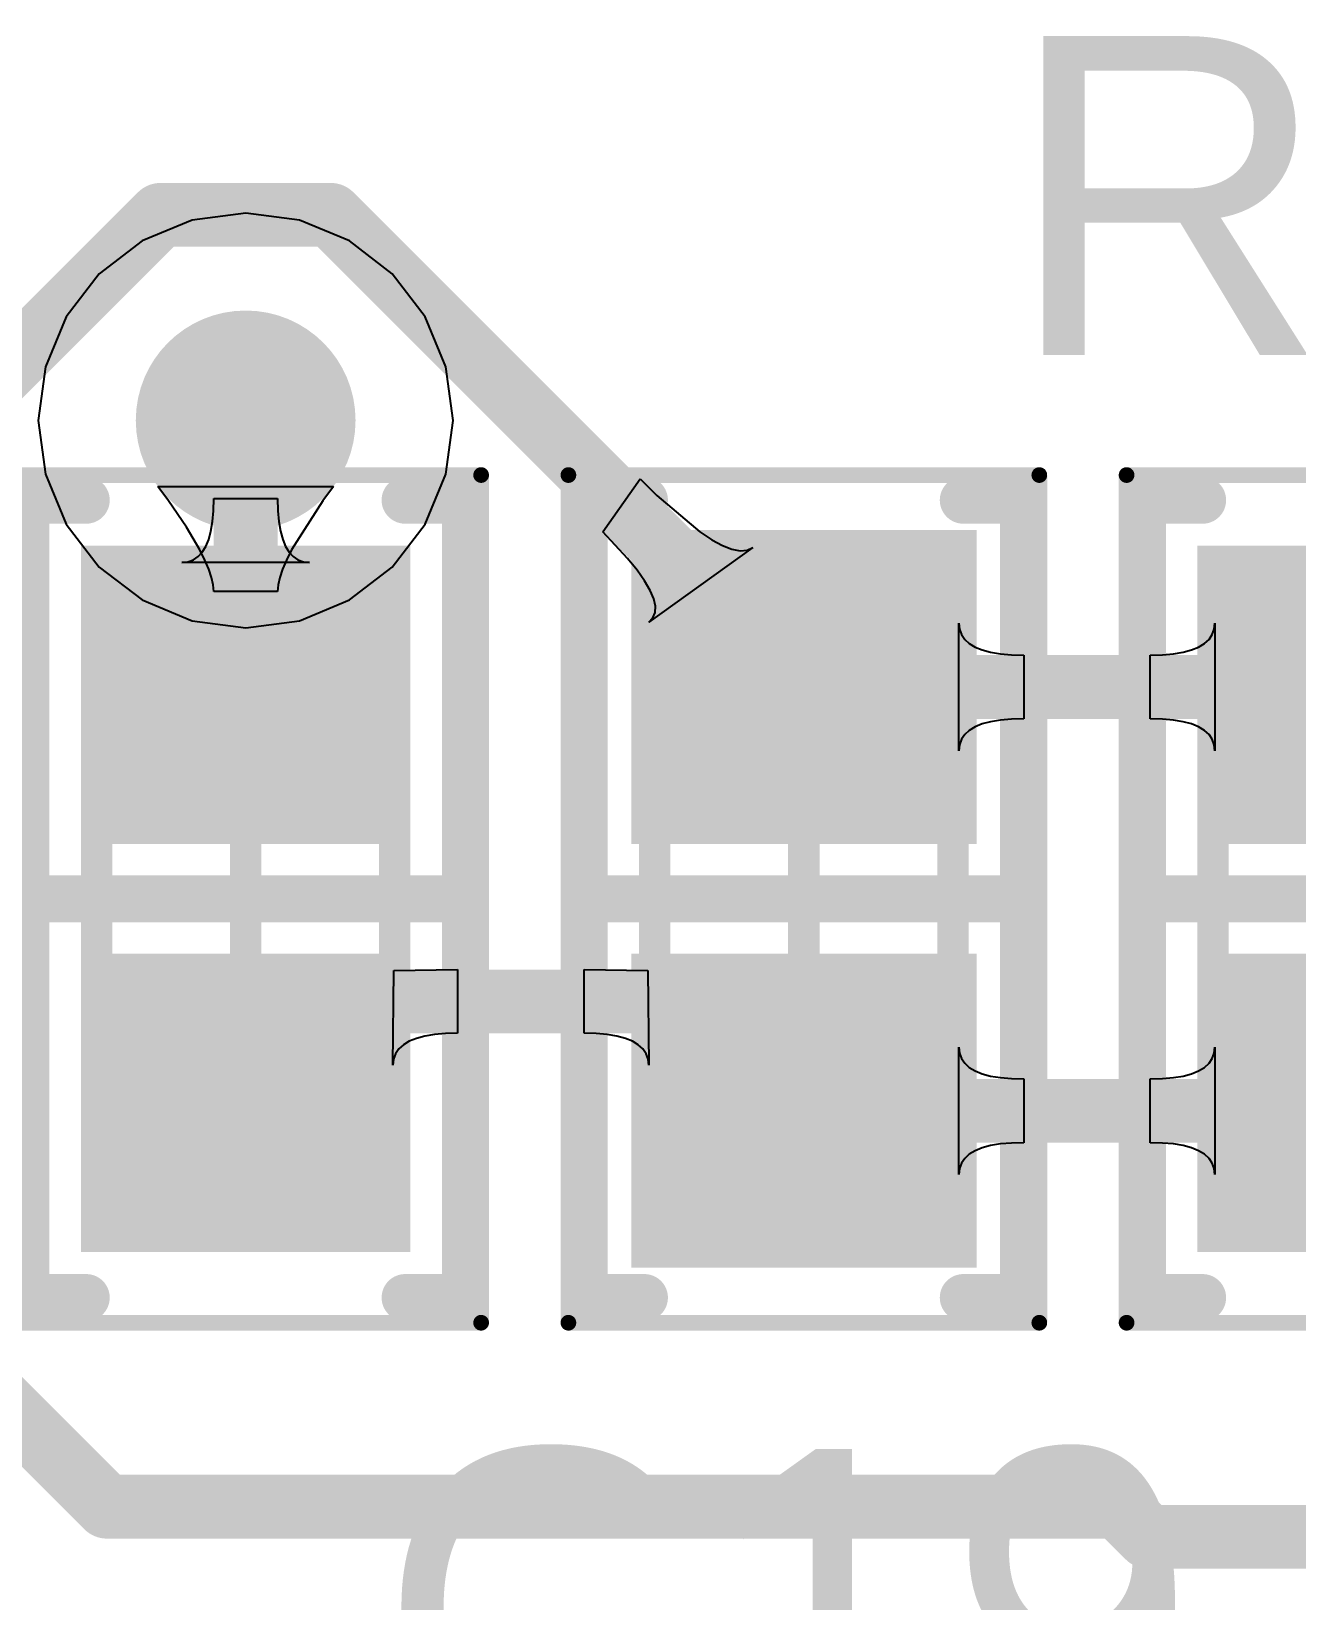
# Model space of a CAD drawing. Header units: inches. Extents: x -0.01 to 3.94, y -0.06 to 4.68.
# Drawn here: x 1.4131 to 1.5718, y 3.082 to 3.2788 of the extents above; entities that cross this region are included whole.
import ezdxf

# ---------------------------------------------------------------- set-up
doc = ezdxf.new("R2010")
doc.units = ezdxf.units.IN
doc.header["$MEASUREMENT"] = 0
for name, color, linetype in [('Bottom Layer', 5, 'Continuous'), ('Int1 -GND)', 16, 'Continuous'), ('Int2 -PWR)', 76, 'Continuous'), ('Top 3D Body', 56, 'Continuous'), ('Top Courtyard', 56, 'Continuous'), ('Top Layer', 1, 'Continuous'), ('Top Overlay', 2, 'Continuous'), ('Top Paste', 8, 'Continuous'), ('Top Solder', 216, 'Continuous'), ('Via Holes', 16, 'Continuous')]:
    doc.layers.add(name, color=color, linetype=linetype)
doc.styles.add('Arial', font='', dxfattribs={"height": 0.2})
doc.styles.get('Arial').set_extended_font_data('Arial')

# ---------------------------------------------------------------- blocks, each defined once
blk = doc.blocks.new('RES_0603_1608_517')
at = {"layer": 'Top Layer'}
for points in [[(-0.0423222, -0.0187007), (-0.0423222, 0.0187009), (-0.0088576, 0.0187009), (-0.0088576, -0.0187007)], [(0.0088578, -0.0187007), (0.0088578, 0.0187009), (0.0423224, 0.0187009), (0.0423224, -0.0187007)]]:
    blk.add_hatch(color=1, dxfattribs=at).paths.add_polyline_path(points)
at = {"layer": 'Top Paste'}
for points in [[(-0.0423222, -0.0187007), (-0.0423222, 0.0187009), (-0.0088576, 0.0187009), (-0.0088576, -0.0187007)], [(0.0088578, -0.0187007), (0.0088578, 0.0187009), (0.0423224, 0.0187009), (0.0423224, -0.0187007)]]:
    blk.add_hatch(color=8, dxfattribs=at).paths.add_polyline_path(points)
at = {"layer": 'Top Solder'}
for points in [[(-0.0442907, -0.0206692), (-0.0442907, 0.0206694), (-0.0068891, 0.0206694), (-0.0068891, -0.0206692)], [(0.0068893, -0.0206692), (0.0068893, 0.0206694), (0.0442909, 0.0206694), (0.0442909, -0.0206692)]]:
    blk.add_hatch(color=216, dxfattribs=at).paths.add_polyline_path(points)
at = {"layer": 'Top 3D Body'}
for points in [[(-0.0344479, 0.0187001, 0.003937, 0.003937, 0), (0.0344481, 0.0187001, 0.003937, 0.003937, 0)], [(-0.0344479, 0.0187001, 0.003937, 0.003937, 0), (-0.0344479, -0.0186999, 0.003937, 0.003937, 0)], [(0.0344481, 0.0187001, 0.003937, 0.003937, 0), (0.0344481, -0.0186999, 0.003937, 0.003937, 0)], [(-0.0344479, -0.0186999, 0.003937, 0.003937, 0), (0.0344481, -0.0186999, 0.003937, 0.003937, 0)]]:
    blk.add_lwpolyline(points, format="xyseb", dxfattribs=at)
for points in [[(-0.0354321, 0.0187001, 0.0019685, 0.0019685, 1), (-0.0334637, 0.0187001, 0.0019685, 0.0019685, 1)], [(-0.0354321, 0.0187001, 0.0019685, 0.0019685, 1), (-0.0334637, 0.0187001, 0.0019685, 0.0019685, 1)], [(0.0334639, 0.0187001, 0.0019685, 0.0019685, 1), (0.0354323, 0.0187001, 0.0019685, 0.0019685, 1)], [(0.0334639, 0.0187001, 0.0019685, 0.0019685, 1), (0.0354323, 0.0187001, 0.0019685, 0.0019685, 1)], [(-0.0354321, -0.0186999, 0.0019685, 0.0019685, 1), (-0.0334637, -0.0186999, 0.0019685, 0.0019685, 1)], [(-0.0354321, -0.0186999, 0.0019685, 0.0019685, 1), (-0.0334637, -0.0186999, 0.0019685, 0.0019685, 1)], [(0.0334639, -0.0186999, 0.0019685, 0.0019685, 1), (0.0354323, -0.0186999, 0.0019685, 0.0019685, 1)], [(0.0334639, -0.0186999, 0.0019685, 0.0019685, 1), (0.0354323, -0.0186999, 0.0019685, 0.0019685, 1)]]:
    blk.add_lwpolyline(points, format="xyseb", close=True, dxfattribs=at)
at = {"layer": 'Top Courtyard'}
for points in [[(-0.0531499, 0.0295281, 0.0019685, 0.0019685, 0), (0.0531501, 0.0295281, 0.0019685, 0.0019685, 0)], [(-0.0531499, 0.0295281, 0.0019685, 0.0019685, 0), (-0.0531499, -0.0295279, 0.0019685, 0.0019685, 0)], [(0.0531501, 0.0295281, 0.0019685, 0.0019685, 0), (0.0531501, -0.0295279, 0.0019685, 0.0019685, 0)], [(1e-07, 0.0187001, 0.003937, 0.003937, 0), (1e-07, -0.0186999, 0.003937, 0.003937, 0)], [(-0.0186999, 1e-07, 0.003937, 0.003937, 0), (0.0187001, 1e-07, 0.003937, 0.003937, 0)], [(-0.0531499, -0.0295279, 0.0019685, 0.0019685, 0), (0.0531501, -0.0295279, 0.0019685, 0.0019685, 0)]]:
    blk.add_lwpolyline(points, format="xyseb", dxfattribs=at)
for points in [[(-0.053642, 0.0295281, 0.0009842, 0.0009842, 1), (-0.0526578, 0.0295281, 0.0009842, 0.0009842, 1)], [(-0.053642, 0.0295281, 0.0009842, 0.0009842, 1), (-0.0526578, 0.0295281, 0.0009842, 0.0009842, 1)], [(0.052658, 0.0295281, 0.0009842, 0.0009842, 1), (0.0536422, 0.0295281, 0.0009842, 0.0009842, 1)], [(0.052658, 0.0295281, 0.0009842, 0.0009842, 1), (0.0536422, 0.0295281, 0.0009842, 0.0009842, 1)], [(-0.0009841, 0.0187001, 0.0019685, 0.0019685, 1), (0.0009843, 0.0187001, 0.0019685, 0.0019685, 1)], [(-0.0196841, 1e-07, 0.0019685, 0.0019685, 1), (-0.0177157, 1e-07, 0.0019685, 0.0019685, 1)], [(0.0177159, 1e-07, 0.0019685, 0.0019685, 1), (0.0196843, 1e-07, 0.0019685, 0.0019685, 1)], [(-0.0009841, -0.0186999, 0.0019685, 0.0019685, 1), (0.0009843, -0.0186999, 0.0019685, 0.0019685, 1)], [(-0.053642, -0.0295279, 0.0009842, 0.0009842, 1), (-0.0526578, -0.0295279, 0.0009842, 0.0009842, 1)], [(-0.053642, -0.0295279, 0.0009842, 0.0009842, 1), (-0.0526578, -0.0295279, 0.0009842, 0.0009842, 1)], [(0.052658, -0.0295279, 0.0009842, 0.0009842, 1), (0.0536422, -0.0295279, 0.0009842, 0.0009842, 1)], [(0.052658, -0.0295279, 0.0009842, 0.0009842, 1), (0.0536422, -0.0295279, 0.0009842, 0.0009842, 1)]]:
    blk.add_lwpolyline(points, format="xyseb", close=True, dxfattribs=at)
at = {"layer": 'Top Overlay'}
for points in [[(-0.0499999, 0.0275581, 0.0059055, 0.0059055, 0), (0.0500001, 0.0275581, 0.0059055, 0.0059055, 0)], [(-0.0499999, 0.0275581, 0.0059055, 0.0059055, 0), (-0.0499999, 0.0200001, 0.0059055, 0.0059055, 0)], [(1e-07, 0.0275581, 0.0059055, 0.0059055, 0), (1e-07, -0.0275599, 0.0059055, 0.0059055, 0)], [(0.0500001, 0.0275581, 0.0059055, 0.0059055, 0), (0.0500001, 0.0200001, 0.0059055, 0.0059055, 0)], [(-0.0499999, -0.0199999, 0.0059055, 0.0059055, 0), (-0.0499999, -0.0275599, 0.0059055, 0.0059055, 0)], [(0.0500001, -0.0199999, 0.0059055, 0.0059055, 0), (0.0500001, -0.0275599, 0.0059055, 0.0059055, 0)], [(-0.0499999, -0.0275599, 0.0059055, 0.0059055, 0), (0.0500001, -0.0275599, 0.0059055, 0.0059055, 0)]]:
    blk.add_lwpolyline(points, format="xyseb", dxfattribs=at)
for points in [[(-0.0514763, 0.0275581, 0.0029527, 0.0029527, 1), (-0.0485235, 0.0275581, 0.0029527, 0.0029527, 1)], [(-0.0514763, 0.0275581, 0.0029527, 0.0029527, 1), (-0.0485235, 0.0275581, 0.0029527, 0.0029527, 1)], [(-0.0014763, 0.0275581, 0.0029527, 0.0029527, 1), (0.0014765, 0.0275581, 0.0029527, 0.0029527, 1)], [(0.0485237, 0.0275581, 0.0029527, 0.0029527, 1), (0.0514765, 0.0275581, 0.0029527, 0.0029527, 1)], [(0.0485237, 0.0275581, 0.0029527, 0.0029527, 1), (0.0514765, 0.0275581, 0.0029527, 0.0029527, 1)], [(-0.0514763, 0.0200001, 0.0029527, 0.0029527, 1), (-0.0485235, 0.0200001, 0.0029527, 0.0029527, 1)], [(0.0485237, 0.0200001, 0.0029527, 0.0029527, 1), (0.0514765, 0.0200001, 0.0029527, 0.0029527, 1)], [(-0.0514763, -0.0199999, 0.0029527, 0.0029527, 1), (-0.0485235, -0.0199999, 0.0029527, 0.0029527, 1)], [(0.0485237, -0.0199999, 0.0029527, 0.0029527, 1), (0.0514765, -0.0199999, 0.0029527, 0.0029527, 1)], [(-0.0514763, -0.0275599, 0.0029527, 0.0029527, 1), (-0.0485235, -0.0275599, 0.0029527, 0.0029527, 1)], [(-0.0514763, -0.0275599, 0.0029527, 0.0029527, 1), (-0.0485235, -0.0275599, 0.0029527, 0.0029527, 1)], [(-0.0014763, -0.0275599, 0.0029527, 0.0029527, 1), (0.0014765, -0.0275599, 0.0029527, 0.0029527, 1)], [(0.0485237, -0.0275599, 0.0029527, 0.0029527, 1), (0.0514765, -0.0275599, 0.0029527, 0.0029527, 1)], [(0.0485237, -0.0275599, 0.0029527, 0.0029527, 1), (0.0514765, -0.0275599, 0.0029527, 0.0029527, 1)]]:
    blk.add_lwpolyline(points, format="xyseb", close=True, dxfattribs=at)
blk = doc.blocks.new('RES_0603_1608_518')
at = {"layer": 'Top Layer'}
for points in [[(-0.0423222, -0.0187007), (-0.0423222, 0.0187009), (-0.0088576, 0.0187009), (-0.0088576, -0.0187007)], [(0.0088578, -0.0187007), (0.0088578, 0.0187009), (0.0423224, 0.0187009), (0.0423224, -0.0187007)]]:
    blk.add_hatch(color=1, dxfattribs=at).paths.add_polyline_path(points)
at = {"layer": 'Top Paste'}
for points in [[(-0.0423222, -0.0187007), (-0.0423222, 0.0187009), (-0.0088576, 0.0187009), (-0.0088576, -0.0187007)], [(0.0088578, -0.0187007), (0.0088578, 0.0187009), (0.0423224, 0.0187009), (0.0423224, -0.0187007)]]:
    blk.add_hatch(color=8, dxfattribs=at).paths.add_polyline_path(points)
at = {"layer": 'Top Solder'}
for points in [[(-0.0442907, -0.0206692), (-0.0442907, 0.0206694), (-0.0068891, 0.0206694), (-0.0068891, -0.0206692)], [(0.0068893, -0.0206692), (0.0068893, 0.0206694), (0.0442909, 0.0206694), (0.0442909, -0.0206692)]]:
    blk.add_hatch(color=216, dxfattribs=at).paths.add_polyline_path(points)
at = {"layer": 'Top 3D Body'}
for points in [[(-0.0344479, 0.0187001, 0.003937, 0.003937, 0), (0.0344481, 0.0187001, 0.003937, 0.003937, 0)], [(-0.0344479, 0.0187001, 0.003937, 0.003937, 0), (-0.0344479, -0.0186999, 0.003937, 0.003937, 0)], [(0.0344481, 0.0187001, 0.003937, 0.003937, 0), (0.0344481, -0.0186999, 0.003937, 0.003937, 0)], [(-0.0344479, -0.0186999, 0.003937, 0.003937, 0), (0.0344481, -0.0186999, 0.003937, 0.003937, 0)]]:
    blk.add_lwpolyline(points, format="xyseb", dxfattribs=at)
for points in [[(-0.0354321, 0.0187001, 0.0019685, 0.0019685, 1), (-0.0334637, 0.0187001, 0.0019685, 0.0019685, 1)], [(-0.0354321, 0.0187001, 0.0019685, 0.0019685, 1), (-0.0334637, 0.0187001, 0.0019685, 0.0019685, 1)], [(0.0334639, 0.0187001, 0.0019685, 0.0019685, 1), (0.0354323, 0.0187001, 0.0019685, 0.0019685, 1)], [(0.0334639, 0.0187001, 0.0019685, 0.0019685, 1), (0.0354323, 0.0187001, 0.0019685, 0.0019685, 1)], [(-0.0354321, -0.0186999, 0.0019685, 0.0019685, 1), (-0.0334637, -0.0186999, 0.0019685, 0.0019685, 1)], [(-0.0354321, -0.0186999, 0.0019685, 0.0019685, 1), (-0.0334637, -0.0186999, 0.0019685, 0.0019685, 1)], [(0.0334639, -0.0186999, 0.0019685, 0.0019685, 1), (0.0354323, -0.0186999, 0.0019685, 0.0019685, 1)], [(0.0334639, -0.0186999, 0.0019685, 0.0019685, 1), (0.0354323, -0.0186999, 0.0019685, 0.0019685, 1)]]:
    blk.add_lwpolyline(points, format="xyseb", close=True, dxfattribs=at)
at = {"layer": 'Top Courtyard'}
for points in [[(-0.0531499, 0.0295281, 0.0019685, 0.0019685, 0), (0.0531501, 0.0295281, 0.0019685, 0.0019685, 0)], [(-0.0531499, 0.0295281, 0.0019685, 0.0019685, 0), (-0.0531499, -0.0295279, 0.0019685, 0.0019685, 0)], [(0.0531501, 0.0295281, 0.0019685, 0.0019685, 0), (0.0531501, -0.0295279, 0.0019685, 0.0019685, 0)], [(1e-07, 0.0187001, 0.003937, 0.003937, 0), (1e-07, -0.0186999, 0.003937, 0.003937, 0)], [(-0.0186999, 1e-07, 0.003937, 0.003937, 0), (0.0187001, 1e-07, 0.003937, 0.003937, 0)], [(-0.0531499, -0.0295279, 0.0019685, 0.0019685, 0), (0.0531501, -0.0295279, 0.0019685, 0.0019685, 0)]]:
    blk.add_lwpolyline(points, format="xyseb", dxfattribs=at)
for points in [[(-0.053642, 0.0295281, 0.0009842, 0.0009842, 1), (-0.0526578, 0.0295281, 0.0009842, 0.0009842, 1)], [(-0.053642, 0.0295281, 0.0009842, 0.0009842, 1), (-0.0526578, 0.0295281, 0.0009842, 0.0009842, 1)], [(0.052658, 0.0295281, 0.0009842, 0.0009842, 1), (0.0536422, 0.0295281, 0.0009842, 0.0009842, 1)], [(0.052658, 0.0295281, 0.0009842, 0.0009842, 1), (0.0536422, 0.0295281, 0.0009842, 0.0009842, 1)], [(-0.0009841, 0.0187001, 0.0019685, 0.0019685, 1), (0.0009843, 0.0187001, 0.0019685, 0.0019685, 1)], [(-0.0196841, 1e-07, 0.0019685, 0.0019685, 1), (-0.0177157, 1e-07, 0.0019685, 0.0019685, 1)], [(0.0177159, 1e-07, 0.0019685, 0.0019685, 1), (0.0196843, 1e-07, 0.0019685, 0.0019685, 1)], [(-0.0009841, -0.0186999, 0.0019685, 0.0019685, 1), (0.0009843, -0.0186999, 0.0019685, 0.0019685, 1)], [(-0.053642, -0.0295279, 0.0009842, 0.0009842, 1), (-0.0526578, -0.0295279, 0.0009842, 0.0009842, 1)], [(-0.053642, -0.0295279, 0.0009842, 0.0009842, 1), (-0.0526578, -0.0295279, 0.0009842, 0.0009842, 1)], [(0.052658, -0.0295279, 0.0009842, 0.0009842, 1), (0.0536422, -0.0295279, 0.0009842, 0.0009842, 1)], [(0.052658, -0.0295279, 0.0009842, 0.0009842, 1), (0.0536422, -0.0295279, 0.0009842, 0.0009842, 1)]]:
    blk.add_lwpolyline(points, format="xyseb", close=True, dxfattribs=at)
at = {"layer": 'Top Overlay'}
for points in [[(-0.0499999, 0.0275581, 0.0059055, 0.0059055, 0), (0.0500001, 0.0275581, 0.0059055, 0.0059055, 0)], [(-0.0499999, 0.0275581, 0.0059055, 0.0059055, 0), (-0.0499999, 0.0200001, 0.0059055, 0.0059055, 0)], [(1e-07, 0.0275581, 0.0059055, 0.0059055, 0), (1e-07, -0.0275599, 0.0059055, 0.0059055, 0)], [(0.0500001, 0.0275581, 0.0059055, 0.0059055, 0), (0.0500001, 0.0200001, 0.0059055, 0.0059055, 0)], [(-0.0499999, -0.0199999, 0.0059055, 0.0059055, 0), (-0.0499999, -0.0275599, 0.0059055, 0.0059055, 0)], [(0.0500001, -0.0199999, 0.0059055, 0.0059055, 0), (0.0500001, -0.0275599, 0.0059055, 0.0059055, 0)], [(-0.0499999, -0.0275599, 0.0059055, 0.0059055, 0), (0.0500001, -0.0275599, 0.0059055, 0.0059055, 0)]]:
    blk.add_lwpolyline(points, format="xyseb", dxfattribs=at)
for points in [[(-0.0514763, 0.0275581, 0.0029527, 0.0029527, 1), (-0.0485235, 0.0275581, 0.0029527, 0.0029527, 1)], [(-0.0514763, 0.0275581, 0.0029527, 0.0029527, 1), (-0.0485235, 0.0275581, 0.0029527, 0.0029527, 1)], [(-0.0014763, 0.0275581, 0.0029527, 0.0029527, 1), (0.0014765, 0.0275581, 0.0029527, 0.0029527, 1)], [(0.0485237, 0.0275581, 0.0029527, 0.0029527, 1), (0.0514765, 0.0275581, 0.0029527, 0.0029527, 1)], [(0.0485237, 0.0275581, 0.0029527, 0.0029527, 1), (0.0514765, 0.0275581, 0.0029527, 0.0029527, 1)], [(-0.0514763, 0.0200001, 0.0029527, 0.0029527, 1), (-0.0485235, 0.0200001, 0.0029527, 0.0029527, 1)], [(0.0485237, 0.0200001, 0.0029527, 0.0029527, 1), (0.0514765, 0.0200001, 0.0029527, 0.0029527, 1)], [(-0.0514763, -0.0199999, 0.0029527, 0.0029527, 1), (-0.0485235, -0.0199999, 0.0029527, 0.0029527, 1)], [(0.0485237, -0.0199999, 0.0029527, 0.0029527, 1), (0.0514765, -0.0199999, 0.0029527, 0.0029527, 1)], [(-0.0514763, -0.0275599, 0.0029527, 0.0029527, 1), (-0.0485235, -0.0275599, 0.0029527, 0.0029527, 1)], [(-0.0514763, -0.0275599, 0.0029527, 0.0029527, 1), (-0.0485235, -0.0275599, 0.0029527, 0.0029527, 1)], [(-0.0014763, -0.0275599, 0.0029527, 0.0029527, 1), (0.0014765, -0.0275599, 0.0029527, 0.0029527, 1)], [(0.0485237, -0.0275599, 0.0029527, 0.0029527, 1), (0.0514765, -0.0275599, 0.0029527, 0.0029527, 1)], [(0.0485237, -0.0275599, 0.0029527, 0.0029527, 1), (0.0514765, -0.0275599, 0.0029527, 0.0029527, 1)]]:
    blk.add_lwpolyline(points, format="xyseb", close=True, dxfattribs=at)
blk = doc.blocks.new('CAP_0603_1608_612')
at = {"layer": 'Top Layer'}
for points in [[(-0.04429065, -0.01968515), (-0.04429065, 0.01968495), (-0.008857550000000002, 0.01968495), (-0.008857549999999997, -0.01968515)], [(0.008857350000000003, -0.01968515), (0.008857349999999996, 0.01968495), (0.04429045, 0.01968495), (0.04429045, -0.01968515)]]:
    blk.add_hatch(color=1, dxfattribs=at).paths.add_polyline_path(points)
at = {"layer": 'Top Paste'}
for points in [[(-0.04429065, -0.01968515), (-0.04429065, 0.01968495), (-0.008857550000000002, 0.01968495), (-0.008857549999999997, -0.01968515)], [(0.008857350000000003, -0.01968515), (0.008857349999999996, 0.01968495), (0.04429045, 0.01968495), (0.04429045, -0.01968515)]]:
    blk.add_hatch(color=8, dxfattribs=at).paths.add_polyline_path(points)
at = {"layer": 'Top Solder'}
for points in [[(-0.04625915, -0.02165365), (-0.04625915, 0.02165345), (-0.006889050000000003, 0.02165345), (-0.006889049999999997, -0.02165365)], [(0.006888850000000003, -0.02165365), (0.006888849999999997, 0.02165345), (0.04625895, 0.02165345), (0.04625895, -0.02165365)]]:
    blk.add_hatch(color=216, dxfattribs=at).paths.add_polyline_path(points)
at = {"layer": 'Top 3D Body'}
for points in [[(0.0344479, 0.0186999, 0.003937, 0.003937, 0), (-0.0344481, 0.0186999, 0.003937, 0.003937, 0)], [(-0.0344481, -0.0187001, 0.003937, 0.003937, 0), (-0.0344481, 0.0186999, 0.003937, 0.003937, 0)], [(0.0344479, -0.0187001, 0.003937, 0.003937, 0), (0.0344479, 0.0186999, 0.003937, 0.003937, 0)], [(0.0344479, -0.0187001, 0.003937, 0.003937, 0), (-0.0344481, -0.0187001, 0.003937, 0.003937, 0)]]:
    blk.add_lwpolyline(points, format="xyseb", dxfattribs=at)
for points in [[(-0.0354323, 0.0186999, 0.0019685, 0.0019685, 1), (-0.0334639, 0.0186999, 0.0019685, 0.0019685, 1)], [(-0.0354323, 0.0186999, 0.0019685, 0.0019685, 1), (-0.0334639, 0.0186999, 0.0019685, 0.0019685, 1)], [(0.0334637, 0.0186999, 0.0019685, 0.0019685, 1), (0.0354321, 0.0186999, 0.0019685, 0.0019685, 1)], [(0.0334637, 0.0186999, 0.0019685, 0.0019685, 1), (0.0354321, 0.0186999, 0.0019685, 0.0019685, 1)], [(-0.0354323, -0.0187001, 0.0019685, 0.0019685, 1), (-0.0334639, -0.0187001, 0.0019685, 0.0019685, 1)], [(-0.0354323, -0.0187001, 0.0019685, 0.0019685, 1), (-0.0334639, -0.0187001, 0.0019685, 0.0019685, 1)], [(0.0334637, -0.0187001, 0.0019685, 0.0019685, 1), (0.0354321, -0.0187001, 0.0019685, 0.0019685, 1)], [(0.0334637, -0.0187001, 0.0019685, 0.0019685, 1), (0.0354321, -0.0187001, 0.0019685, 0.0019685, 1)]]:
    blk.add_lwpolyline(points, format="xyseb", close=True, dxfattribs=at)
at = {"layer": 'Top Courtyard'}
for points in [[(0.0531499, 0.0295279, 0.0019685, 0.0019685, 0), (-0.0531501, 0.0295279, 0.0019685, 0.0019685, 0)], [(-0.0531501, -0.0295281, 0.0019685, 0.0019685, 0), (-0.0531501, 0.0295279, 0.0019685, 0.0019685, 0)], [(0.0531499, -0.0295281, 0.0019685, 0.0019685, 0), (0.0531499, 0.0295279, 0.0019685, 0.0019685, 0)], [(-1e-07, -0.0187001, 0.003937, 0.003937, 0), (-1e-07, 0.0186999, 0.003937, 0.003937, 0)], [(0.0186999, -1e-07, 0.003937, 0.003937, 0), (-0.0187001, -1e-07, 0.003937, 0.003937, 0)], [(0.0531499, -0.0295281, 0.0019685, 0.0019685, 0), (-0.0531501, -0.0295281, 0.0019685, 0.0019685, 0)]]:
    blk.add_lwpolyline(points, format="xyseb", dxfattribs=at)
for points in [[(-0.0536422, 0.0295279, 0.0009842, 0.0009842, 1), (-0.052658, 0.0295279, 0.0009842, 0.0009842, 1)], [(-0.0536422, 0.0295279, 0.0009842, 0.0009842, 1), (-0.052658, 0.0295279, 0.0009842, 0.0009842, 1)], [(0.0526578, 0.0295279, 0.0009842, 0.0009842, 1), (0.053642, 0.0295279, 0.0009842, 0.0009842, 1)], [(0.0526578, 0.0295279, 0.0009842, 0.0009842, 1), (0.053642, 0.0295279, 0.0009842, 0.0009842, 1)], [(-0.0009843, 0.0186999, 0.0019685, 0.0019685, 1), (0.0009841, 0.0186999, 0.0019685, 0.0019685, 1)], [(-0.0196843, -1e-07, 0.0019685, 0.0019685, 1), (-0.0177159, -1e-07, 0.0019685, 0.0019685, 1)], [(0.0177157, -1e-07, 0.0019685, 0.0019685, 1), (0.0196841, -1e-07, 0.0019685, 0.0019685, 1)], [(-0.0009843, -0.0187001, 0.0019685, 0.0019685, 1), (0.0009841, -0.0187001, 0.0019685, 0.0019685, 1)], [(-0.0536422, -0.0295281, 0.0009842, 0.0009842, 1), (-0.052658, -0.0295281, 0.0009842, 0.0009842, 1)], [(-0.0536422, -0.0295281, 0.0009842, 0.0009842, 1), (-0.052658, -0.0295281, 0.0009842, 0.0009842, 1)], [(0.0526578, -0.0295281, 0.0009842, 0.0009842, 1), (0.053642, -0.0295281, 0.0009842, 0.0009842, 1)], [(0.0526578, -0.0295281, 0.0009842, 0.0009842, 1), (0.053642, -0.0295281, 0.0009842, 0.0009842, 1)]]:
    blk.add_lwpolyline(points, format="xyseb", close=True, dxfattribs=at)
at = {"layer": 'Top Overlay'}
for points in [[(-0.0500001, 0.0199999, 0.0059055, 0.0059055, 0), (-0.0500001, 0.0275599, 0.0059055, 0.0059055, 0)], [(0.0499999, 0.0275599, 0.0059055, 0.0059055, 0), (-0.0500001, 0.0275599, 0.0059055, 0.0059055, 0)], [(-1e-07, -0.0275581, 0.0059055, 0.0059055, 0), (-1e-07, 0.0275599, 0.0059055, 0.0059055, 0)], [(0.0499999, 0.0199999, 0.0059055, 0.0059055, 0), (0.0499999, 0.0275599, 0.0059055, 0.0059055, 0)], [(-0.0500001, -0.0275581, 0.0059055, 0.0059055, 0), (-0.0500001, -0.0200001, 0.0059055, 0.0059055, 0)], [(0.0499999, -0.0275581, 0.0059055, 0.0059055, 0), (0.0499999, -0.0200001, 0.0059055, 0.0059055, 0)], [(0.0499999, -0.0275581, 0.0059055, 0.0059055, 0), (-0.0500001, -0.0275581, 0.0059055, 0.0059055, 0)]]:
    blk.add_lwpolyline(points, format="xyseb", dxfattribs=at)
for points in [[(-0.0514765, 0.0275599, 0.0029527, 0.0029527, 1), (-0.0485237, 0.0275599, 0.0029527, 0.0029527, 1)], [(-0.0514765, 0.0275599, 0.0029527, 0.0029527, 1), (-0.0485237, 0.0275599, 0.0029527, 0.0029527, 1)], [(-0.0014765, 0.0275599, 0.0029527, 0.0029527, 1), (0.0014763, 0.0275599, 0.0029527, 0.0029527, 1)], [(0.0485235, 0.0275599, 0.0029527, 0.0029527, 1), (0.0514763, 0.0275599, 0.0029527, 0.0029527, 1)], [(0.0485235, 0.0275599, 0.0029527, 0.0029527, 1), (0.0514763, 0.0275599, 0.0029527, 0.0029527, 1)], [(-0.0514765, 0.0199999, 0.0029527, 0.0029527, 1), (-0.0485237, 0.0199999, 0.0029527, 0.0029527, 1)], [(0.0485235, 0.0199999, 0.0029527, 0.0029527, 1), (0.0514763, 0.0199999, 0.0029527, 0.0029527, 1)], [(-0.0514765, -0.0200001, 0.0029527, 0.0029527, 1), (-0.0485237, -0.0200001, 0.0029527, 0.0029527, 1)], [(0.0485235, -0.0200001, 0.0029527, 0.0029527, 1), (0.0514763, -0.0200001, 0.0029527, 0.0029527, 1)], [(-0.0514765, -0.0275581, 0.0029527, 0.0029527, 1), (-0.0485237, -0.0275581, 0.0029527, 0.0029527, 1)], [(-0.0514765, -0.0275581, 0.0029527, 0.0029527, 1), (-0.0485237, -0.0275581, 0.0029527, 0.0029527, 1)], [(-0.0014765, -0.0275581, 0.0029527, 0.0029527, 1), (0.0014763, -0.0275581, 0.0029527, 0.0029527, 1)], [(0.0485235, -0.0275581, 0.0029527, 0.0029527, 1), (0.0514763, -0.0275581, 0.0029527, 0.0029527, 1)], [(0.0485235, -0.0275581, 0.0029527, 0.0029527, 1), (0.0514763, -0.0275581, 0.0029527, 0.0029527, 1)]]:
    blk.add_lwpolyline(points, format="xyseb", close=True, dxfattribs=at)

msp = doc.modelspace()

# ---------------------------------------------------------------- hatches: boundary and pattern name
at = {"layer": 'Bottom Layer'}
h = msp.add_hatch(color=5, dxfattribs=at)
edge = h.paths.add_edge_path()
edge.add_arc((1.44, 3.23), 0.0137795, 0, 360)
at = {"layer": 'Int1 -GND)'}
h = msp.add_hatch(color=7, dxfattribs=at)
edge = h.paths.add_edge_path()
edge.add_arc((1.44, 3.23), 0.0137795, 0, 360)
at = {"layer": 'Int2 -PWR)'}
h = msp.add_hatch(color=7, dxfattribs=at)
edge = h.paths.add_edge_path()
edge.add_arc((1.44, 3.23), 0.0137795, 0, 360)
at = {"layer": 'Top Layer'}
h = msp.add_hatch(color=1, dxfattribs=at)
edge = h.paths.add_edge_path()
edge.add_arc((1.44, 3.23), 0.0137795, 0, 360)
at = {"layer": 'Via Holes'}
h = msp.add_hatch(color=7, dxfattribs=at)
edge = h.paths.add_edge_path()
edge.add_arc((1.44, 3.23), 0.0068897, 0, 360)

# ---------------------------------------------------------------- linework, layer by layer
at = {"layer": 'Int2 -PWR)'}
for p, q in [((1.4332702, 3.255116), (1.426999, 3.2525184)), ((1.44, 3.256002), (1.4332702, 3.255116)), ((1.4467298, 3.255116), (1.44, 3.256002)), ((1.453001, 3.2525184), (1.4467298, 3.255116)), ((1.426999, 3.2525184), (1.4216138, 3.2483862)), ((1.4583862, 3.2483862), (1.453001, 3.2525184)), ((1.4216138, 3.2483862), (1.4174816, 3.243001)), ((1.4625184, 3.243001), (1.4583862, 3.2483862)), ((1.4174816, 3.243001), (1.414884, 3.2367298)), ((1.465116, 3.2367298), (1.4625184, 3.243001)), ((1.414884, 3.2367298), (1.413998, 3.23)), ((1.466002, 3.23), (1.465116, 3.2367298)), ((1.413998, 3.23), (1.414884, 3.2232702)), ((1.465116, 3.2232702), (1.466002, 3.23)), ((1.414884, 3.2232702), (1.4174816, 3.216999)), ((1.4625184, 3.216999), (1.465116, 3.2232702)), ((1.4174816, 3.216999), (1.4216138, 3.2116138)), ((1.4583862, 3.2116138), (1.4625184, 3.216999)), ((1.4216138, 3.2116138), (1.426999, 3.2074816)), ((1.453001, 3.2074816), (1.4583862, 3.2116138)), ((1.426999, 3.2074816), (1.4332702, 3.204884)), ((1.4467298, 3.204884), (1.453001, 3.2074816)), ((1.4332702, 3.204884), (1.44, 3.203998)), ((1.44, 3.203998), (1.4467298, 3.204884))]:
    msp.add_line(p, q, dxfattribs=at)
at = {"layer": 'Top Layer'}
for p, q in [((1.4303149, 3.2199114), (1.4289814, 3.2217255)), ((1.4289814, 3.2217255), (1.4510185, 3.2217254)), ((1.4510185, 3.2217254), (1.449685, 3.2199113)), ((1.484778, 3.2160229), (1.4894588, 3.2226559)), ((1.4894588, 3.2226559), (1.491565, 3.220605)), ((1.4325608, 3.216614), (1.4303149, 3.2199114)), ((1.4359599, 3.2186824), (1.4359999, 3.2202024)), ((1.4359999, 3.2202024), (1.4439999, 3.2202024)), ((1.4439999, 3.2202024), (1.4440399, 3.2186824)), ((1.449685, 3.2199113), (1.4457546, 3.2137575)), ((1.491565, 3.220605), (1.496961, 3.2160395)), ((1.4358399, 3.2173224), (1.4359599, 3.2186824)), ((1.4440399, 3.2186824), (1.4441599, 3.2173224)), ((1.4342453, 3.2137576), (1.4325608, 3.216614)), ((1.4353599, 3.2150824), (1.4356399, 3.2161224)), ((1.4356399, 3.2161224), (1.4358399, 3.2173224)), ((1.4441599, 3.2173224), (1.4443599, 3.2161224)), ((1.4443599, 3.2161224), (1.4446399, 3.2150824)), ((1.4878902, 3.2126893), (1.484778, 3.2160229)), ((1.496961, 3.2160395), (1.4984521, 3.2150468)), ((1.4340399, 3.2129224), (1.4345599, 3.2134824)), ((1.4348769, 3.2124948), (1.4342453, 3.2137576)), ((1.4345599, 3.2134824), (1.4349999, 3.2142024)), ((1.4349999, 3.2142024), (1.4353599, 3.2150824)), ((1.4446399, 3.2150824), (1.4449999, 3.2142024)), ((1.4449999, 3.2142024), (1.4454399, 3.2134824)), ((1.4457546, 3.2137575), (1.4451229, 3.2124947)), ((1.4454399, 3.2134824), (1.4459599, 3.2129224)), ((1.5036009, 3.2140506), (1.4905549, 3.2047092)), ((1.4984521, 3.2150468), (1.4997894, 3.2143185)), ((1.4997894, 3.2143185), (1.500973, 3.2138547)), ((1.500973, 3.2138547), (1.5020027, 3.2136555)), ((1.5020027, 3.2136555), (1.5028787, 3.2137208)), ((1.5028787, 3.2137208), (1.5036009, 3.2140506)), ((1.4319999, 3.2122024), (1.4327599, 3.2122824)), ((1.4479999, 3.2122024), (1.4319999, 3.2122024)), ((1.4327599, 3.2122824), (1.4334399, 3.2125224)), ((1.4334399, 3.2125224), (1.4340399, 3.2129224)), ((1.4353682, 3.2113423), (1.4348769, 3.2124948)), ((1.4451229, 3.2124947), (1.4446316, 3.2113422)), ((1.4459599, 3.2129224), (1.4465599, 3.2125224)), ((1.4465599, 3.2125224), (1.4472399, 3.2122824)), ((1.4472399, 3.2122824), (1.4479999, 3.2122024)), ((1.4890794, 3.2112232), (1.4878902, 3.2126893)), ((1.4357192, 3.2103), (1.4353682, 3.2113423)), ((1.4359297, 3.2093679), (1.4357192, 3.2103)), ((1.4442806, 3.2102999), (1.4440701, 3.2093678)), ((1.4446316, 3.2113422), (1.4442806, 3.2102999)), ((1.490024, 3.2098911), (1.4890794, 3.2112232)), ((1.490724, 3.2086928), (1.490024, 3.2098911)), ((1.4359999, 3.2085461), (1.4359297, 3.2093679)), ((1.4439999, 3.208546), (1.4359999, 3.2085461)), ((1.4440701, 3.2093678), (1.4439999, 3.208546)), ((1.4911793, 3.2076283), (1.490724, 3.2086928)), ((1.4913901, 3.2066978), (1.4911793, 3.2076283)), ((1.4910779, 3.2052382), (1.4913563, 3.205901)), ((1.4913563, 3.205901), (1.4913901, 3.2066978)), ((1.4905549, 3.2047092), (1.4910779, 3.2052382)), ((1.5294449, 3.1885741), (1.5294449, 3.2045741)), ((1.5294449, 3.2045741), (1.5295261, 3.2038141)), ((1.5295261, 3.2038141), (1.5297697, 3.2031341)), ((1.5612143, 3.2031341), (1.5614579, 3.2038141)), ((1.5614579, 3.2038141), (1.5615391, 3.2045741)), ((1.5615391, 3.2045741), (1.5615391, 3.1885741)), ((1.5297697, 3.2031341), (1.5301757, 3.2025341)), ((1.5301757, 3.2025341), (1.5307441, 3.2020141)), ((1.5307441, 3.2020141), (1.5314749, 3.2015741)), ((1.5595091, 3.2015741), (1.5602399, 3.2020141)), ((1.5602399, 3.2020141), (1.5608083, 3.2025341)), ((1.5608083, 3.2025341), (1.5612143, 3.2031341)), ((1.5314749, 3.2015741), (1.5323681, 3.2012141)), ((1.5323681, 3.2012141), (1.5334237, 3.2009341)), ((1.5334237, 3.2009341), (1.5346417, 3.2007341)), ((1.5346417, 3.2007341), (1.5360221, 3.2006141)), ((1.5360221, 3.2006141), (1.5375649, 3.2005741)), ((1.5375649, 3.2005741), (1.5375649, 3.1925741)), ((1.5534191, 3.2005741), (1.5549619, 3.2006141)), ((1.5534191, 3.1925741), (1.5534191, 3.2005741)), ((1.5549619, 3.2006141), (1.5563423, 3.2007341)), ((1.5563423, 3.2007341), (1.5575603, 3.2009341)), ((1.5575603, 3.2009341), (1.5586159, 3.2012141)), ((1.5586159, 3.2012141), (1.5595091, 3.2015741)), ((1.5323681, 3.1919341), (1.5314749, 3.1915741)), ((1.5334237, 3.1922141), (1.5323681, 3.1919341)), ((1.5346417, 3.1924141), (1.5334237, 3.1922141)), ((1.5360221, 3.1925341), (1.5346417, 3.1924141)), ((1.5375649, 3.1925741), (1.5360221, 3.1925341)), ((1.5549619, 3.1925341), (1.5534191, 3.1925741)), ((1.5563423, 3.1924141), (1.5549619, 3.1925341)), ((1.5575603, 3.1922141), (1.5563423, 3.1924141)), ((1.5586159, 3.1919341), (1.5575603, 3.1922141)), ((1.5595091, 3.1915741), (1.5586159, 3.1919341)), ((1.5297697, 3.1900141), (1.5295261, 3.1893341)), ((1.5301757, 3.1906141), (1.5297697, 3.1900141)), ((1.5307441, 3.1911341), (1.5301757, 3.1906141)), ((1.5314749, 3.1915741), (1.5307441, 3.1911341)), ((1.5602399, 3.1911341), (1.5595091, 3.1915741)), ((1.5608083, 3.1906141), (1.5602399, 3.1911341)), ((1.5612143, 3.1900141), (1.5608083, 3.1906141)), ((1.5614579, 3.1893341), (1.5612143, 3.1900141)), ((1.5295261, 3.1893341), (1.5294449, 3.1885741)), ((1.5615391, 3.1885741), (1.5614579, 3.1893341)), ((1.4584607, 3.1491421), (1.4585807, 3.1610224)), ((1.4585807, 3.1610224), (1.4665807, 3.1611421)), ((1.4665807, 3.1611421), (1.4665807, 3.1531421)), ((1.4824349, 3.1531421), (1.4824349, 3.1611421)), ((1.4824349, 3.1611421), (1.4904349, 3.1610226)), ((1.4904349, 3.1610226), (1.4905549, 3.1491421)), ((1.4614033, 3.1525021), (1.4605109, 3.1521421)), ((1.4624565, 3.1527821), (1.4614033, 3.1525021)), ((1.4636704, 3.1529821), (1.4624565, 3.1527821)), ((1.4650452, 3.1531021), (1.4636704, 3.1529821)), ((1.4665807, 3.1531421), (1.4650452, 3.1531021)), ((1.4839704, 3.1531021), (1.4824349, 3.1531421)), ((1.4853452, 3.1529821), (1.4839704, 3.1531021)), ((1.4865591, 3.1527821), (1.4853452, 3.1529821)), ((1.4876123, 3.1525021), (1.4865591, 3.1527821)), ((1.4885047, 3.1521421), (1.4876123, 3.1525021)), ((1.4587984, 3.1505821), (1.4585492, 3.1499021)), ((1.4592085, 3.1511821), (1.4587984, 3.1505821)), ((1.4597793, 3.1517021), (1.4592085, 3.1511821)), ((1.4605109, 3.1521421), (1.4597793, 3.1517021)), ((1.4892363, 3.1517021), (1.4885047, 3.1521421)), ((1.4898071, 3.1511821), (1.4892363, 3.1517021)), ((1.4902172, 3.1505821), (1.4898071, 3.1511821)), ((1.4904664, 3.1499021), (1.4902172, 3.1505821)), ((1.5294449, 3.1354261), (1.5294449, 3.1514261)), ((1.5294449, 3.1514261), (1.5295261, 3.1506661)), ((1.5295261, 3.1506661), (1.5297697, 3.1499861)), ((1.5612143, 3.1499861), (1.5614579, 3.1506661)), ((1.5614579, 3.1506661), (1.5615391, 3.1514261)), ((1.5615391, 3.1514261), (1.5615391, 3.1354261)), ((1.4585492, 3.1499021), (1.4584607, 3.1491421)), ((1.4905549, 3.1491421), (1.4904664, 3.1499021)), ((1.5297697, 3.1499861), (1.5301757, 3.1493861)), ((1.5301757, 3.1493861), (1.5307441, 3.1488661)), ((1.5307441, 3.1488661), (1.5314749, 3.1484261)), ((1.5595091, 3.1484261), (1.5602399, 3.1488661)), ((1.5602399, 3.1488661), (1.5608083, 3.1493861)), ((1.5608083, 3.1493861), (1.5612143, 3.1499861)), ((1.5314749, 3.1484261), (1.5323681, 3.1480661)), ((1.5323681, 3.1480661), (1.5334237, 3.1477861)), ((1.5334237, 3.1477861), (1.5346417, 3.1475861)), ((1.5346417, 3.1475861), (1.5360221, 3.1474661)), ((1.5360221, 3.1474661), (1.5375649, 3.1474261)), ((1.5375649, 3.1474261), (1.5375649, 3.1394261)), ((1.5534191, 3.1474261), (1.5549619, 3.1474661)), ((1.5534191, 3.1394261), (1.5534191, 3.1474261)), ((1.5549619, 3.1474661), (1.5563423, 3.1475861)), ((1.5563423, 3.1475861), (1.5575603, 3.1477861)), ((1.5575603, 3.1477861), (1.5586159, 3.1480661)), ((1.5586159, 3.1480661), (1.5595091, 3.1484261)), ((1.5323681, 3.1387861), (1.5314749, 3.1384261)), ((1.5334237, 3.1390661), (1.5323681, 3.1387861)), ((1.5346417, 3.1392661), (1.5334237, 3.1390661)), ((1.5360221, 3.1393861), (1.5346417, 3.1392661)), ((1.5375649, 3.1394261), (1.5360221, 3.1393861)), ((1.5549619, 3.1393861), (1.5534191, 3.1394261)), ((1.5563423, 3.1392661), (1.5549619, 3.1393861)), ((1.5575603, 3.1390661), (1.5563423, 3.1392661)), ((1.5586159, 3.1387861), (1.5575603, 3.1390661)), ((1.5595091, 3.1384261), (1.5586159, 3.1387861)), ((1.5297697, 3.1368661), (1.5295261, 3.1361861)), ((1.5301757, 3.1374661), (1.5297697, 3.1368661)), ((1.5307441, 3.1379861), (1.5301757, 3.1374661)), ((1.5314749, 3.1384261), (1.5307441, 3.1379861)), ((1.5602399, 3.1379861), (1.5595091, 3.1384261)), ((1.5608083, 3.1374661), (1.5602399, 3.1379861)), ((1.5612143, 3.1368661), (1.5608083, 3.1374661)), ((1.5614579, 3.1361861), (1.5612143, 3.1368661)), ((1.5295261, 3.1361861), (1.5294449, 3.1354261)), ((1.5615391, 3.1354261), (1.5614579, 3.1361861))]:
    msp.add_line(p, q, dxfattribs=at)
for points in [[(1.4070113, 3.2334691, 0.008, 0.008, 0), (1.4293218, 3.2557796, 0.008, 0.008, 0)], [(1.4293218, 3.2557796, 0.008, 0.008, 0), (1.4506782, 3.2557796, 0.008, 0.008, 0)], [(1.4506782, 3.2557796, 0.008, 0.008, 0), (1.4943148, 3.212143, 0.008, 0.008, 0)], [(1.4399999, 3.2299999, 0.008, 0.008, 0), (1.44, 3.23, 0.008, 0.008, 0)], [(1.4399999, 3.1955901, 0.008, 0.008, 0), (1.4399999, 3.2299999, 0.008, 0.008, 0)], [(1.4943148, 3.2102907, 0.008, 0.008, 0), (1.4943148, 3.212143, 0.008, 0.008, 0)], [(1.4943148, 3.2102907, 0.008, 0.008, 0), (1.5080314, 3.1965741, 0.008, 0.008, 0)], [(1.5080314, 3.1965741, 0.008, 0.008, 0), (1.5799999, 3.1965741, 0.008, 0.008, 0)], [(1.4399999, 3.1444101, 0.008, 0.008, 0), (1.4527319, 3.1571421, 0.008, 0.008, 0)], [(1.4527319, 3.1571421, 0.008, 0.008, 0), (1.4962839, 3.1571421, 0.008, 0.008, 0)], [(1.4962839, 3.1571421, 0.008, 0.008, 0), (1.5099999, 3.1434261, 0.008, 0.008, 0)], [(1.3719684, 3.1444101, 0.008, 0.008, 0), (1.4225989, 3.0937796, 0.008, 0.008, 0)], [(1.5099999, 3.1434261, 0.008, 0.008, 0), (1.5790159, 3.1434261, 0.008, 0.008, 0)], [(1.4225989, 3.0937796, 0.008, 0.008, 0), (1.5494097, 3.0937796, 0.008, 0.008, 0)], [(1.5494097, 3.0937796, 0.008, 0.008, 0), (1.5531892, 3.0900001, 0.008, 0.008, 0)], [(1.5531892, 3.0900001, 0.008, 0.008, 0), (1.6799999, 3.0900001, 0.008, 0.008, 0)]]:
    msp.add_lwpolyline(points, format="xyseb", dxfattribs=at)
for points in [[(1.4273218, 3.2557796, 0.004, 0.004, 1), (1.4313218, 3.2557796, 0.004, 0.004, 1)], [(1.4273218, 3.2557796, 0.004, 0.004, 1), (1.4313218, 3.2557796, 0.004, 0.004, 1)], [(1.4486782, 3.2557796, 0.004, 0.004, 1), (1.4526782, 3.2557796, 0.004, 0.004, 1)], [(1.4486782, 3.2557796, 0.004, 0.004, 1), (1.4526782, 3.2557796, 0.004, 0.004, 1)], [(1.4379999, 3.2299999, 0.004, 0.004, 1), (1.4419999, 3.2299999, 0.004, 0.004, 1)], [(1.4379999, 3.2299999, 0.004, 0.004, 1), (1.4419999, 3.2299999, 0.004, 0.004, 1)], [(1.438, 3.23, 0.004, 0.004, 1), (1.442, 3.23, 0.004, 0.004, 1)], [(1.4923148, 3.212143, 0.004, 0.004, 1), (1.4963148, 3.212143, 0.004, 0.004, 1)], [(1.4923148, 3.212143, 0.004, 0.004, 1), (1.4963148, 3.212143, 0.004, 0.004, 1)], [(1.4923148, 3.2102907, 0.004, 0.004, 1), (1.4963148, 3.2102907, 0.004, 0.004, 1)], [(1.4923148, 3.2102907, 0.004, 0.004, 1), (1.4963148, 3.2102907, 0.004, 0.004, 1)], [(1.5060314, 3.1965741, 0.004, 0.004, 1), (1.5100314, 3.1965741, 0.004, 0.004, 1)], [(1.5060314, 3.1965741, 0.004, 0.004, 1), (1.5100314, 3.1965741, 0.004, 0.004, 1)], [(1.4379999, 3.1955901, 0.004, 0.004, 1), (1.4419999, 3.1955901, 0.004, 0.004, 1)], [(1.4507319, 3.1571421, 0.004, 0.004, 1), (1.4547319, 3.1571421, 0.004, 0.004, 1)], [(1.4507319, 3.1571421, 0.004, 0.004, 1), (1.4547319, 3.1571421, 0.004, 0.004, 1)], [(1.4942839, 3.1571421, 0.004, 0.004, 1), (1.4982839, 3.1571421, 0.004, 0.004, 1)], [(1.4942839, 3.1571421, 0.004, 0.004, 1), (1.4982839, 3.1571421, 0.004, 0.004, 1)], [(1.4379999, 3.1444101, 0.004, 0.004, 1), (1.4419999, 3.1444101, 0.004, 0.004, 1)], [(1.5079999, 3.1434261, 0.004, 0.004, 1), (1.5119999, 3.1434261, 0.004, 0.004, 1)], [(1.5079999, 3.1434261, 0.004, 0.004, 1), (1.5119999, 3.1434261, 0.004, 0.004, 1)], [(1.4205989, 3.0937796, 0.004, 0.004, 1), (1.4245989, 3.0937796, 0.004, 0.004, 1)], [(1.4205989, 3.0937796, 0.004, 0.004, 1), (1.4245989, 3.0937796, 0.004, 0.004, 1)], [(1.5474097, 3.0937796, 0.004, 0.004, 1), (1.5514097, 3.0937796, 0.004, 0.004, 1)], [(1.5474097, 3.0937796, 0.004, 0.004, 1), (1.5514097, 3.0937796, 0.004, 0.004, 1)], [(1.5511892, 3.0900001, 0.004, 0.004, 1), (1.5551892, 3.0900001, 0.004, 0.004, 1)], [(1.5511892, 3.0900001, 0.004, 0.004, 1), (1.5551892, 3.0900001, 0.004, 0.004, 1)]]:
    msp.add_lwpolyline(points, format="xyseb", close=True, dxfattribs=at)

# ---------------------------------------------------------------- block references
for name, p, rotation in [('RES_0603_1608_517', (1.44, 3.17), 90), ('CAP_0603_1608_612', (1.51, 3.17), 270), ('RES_0603_1608_518', (1.58, 3.17), 90)]:
    msp.add_blockref(name, p, dxfattribs=dict(rotation=rotation))

# ---------------------------------------------------------------- texts
at = {"layer": 'Top Overlay', "style": 'Arial'}
for s, p in [('R36', (1.5354331, 3.238189)), ('C19', (1.4566929, 3.0610236))]:
    msp.add_text(s, height=0.04, dxfattribs=at).set_placement(p)

doc.saveas('drawing.dxf')
